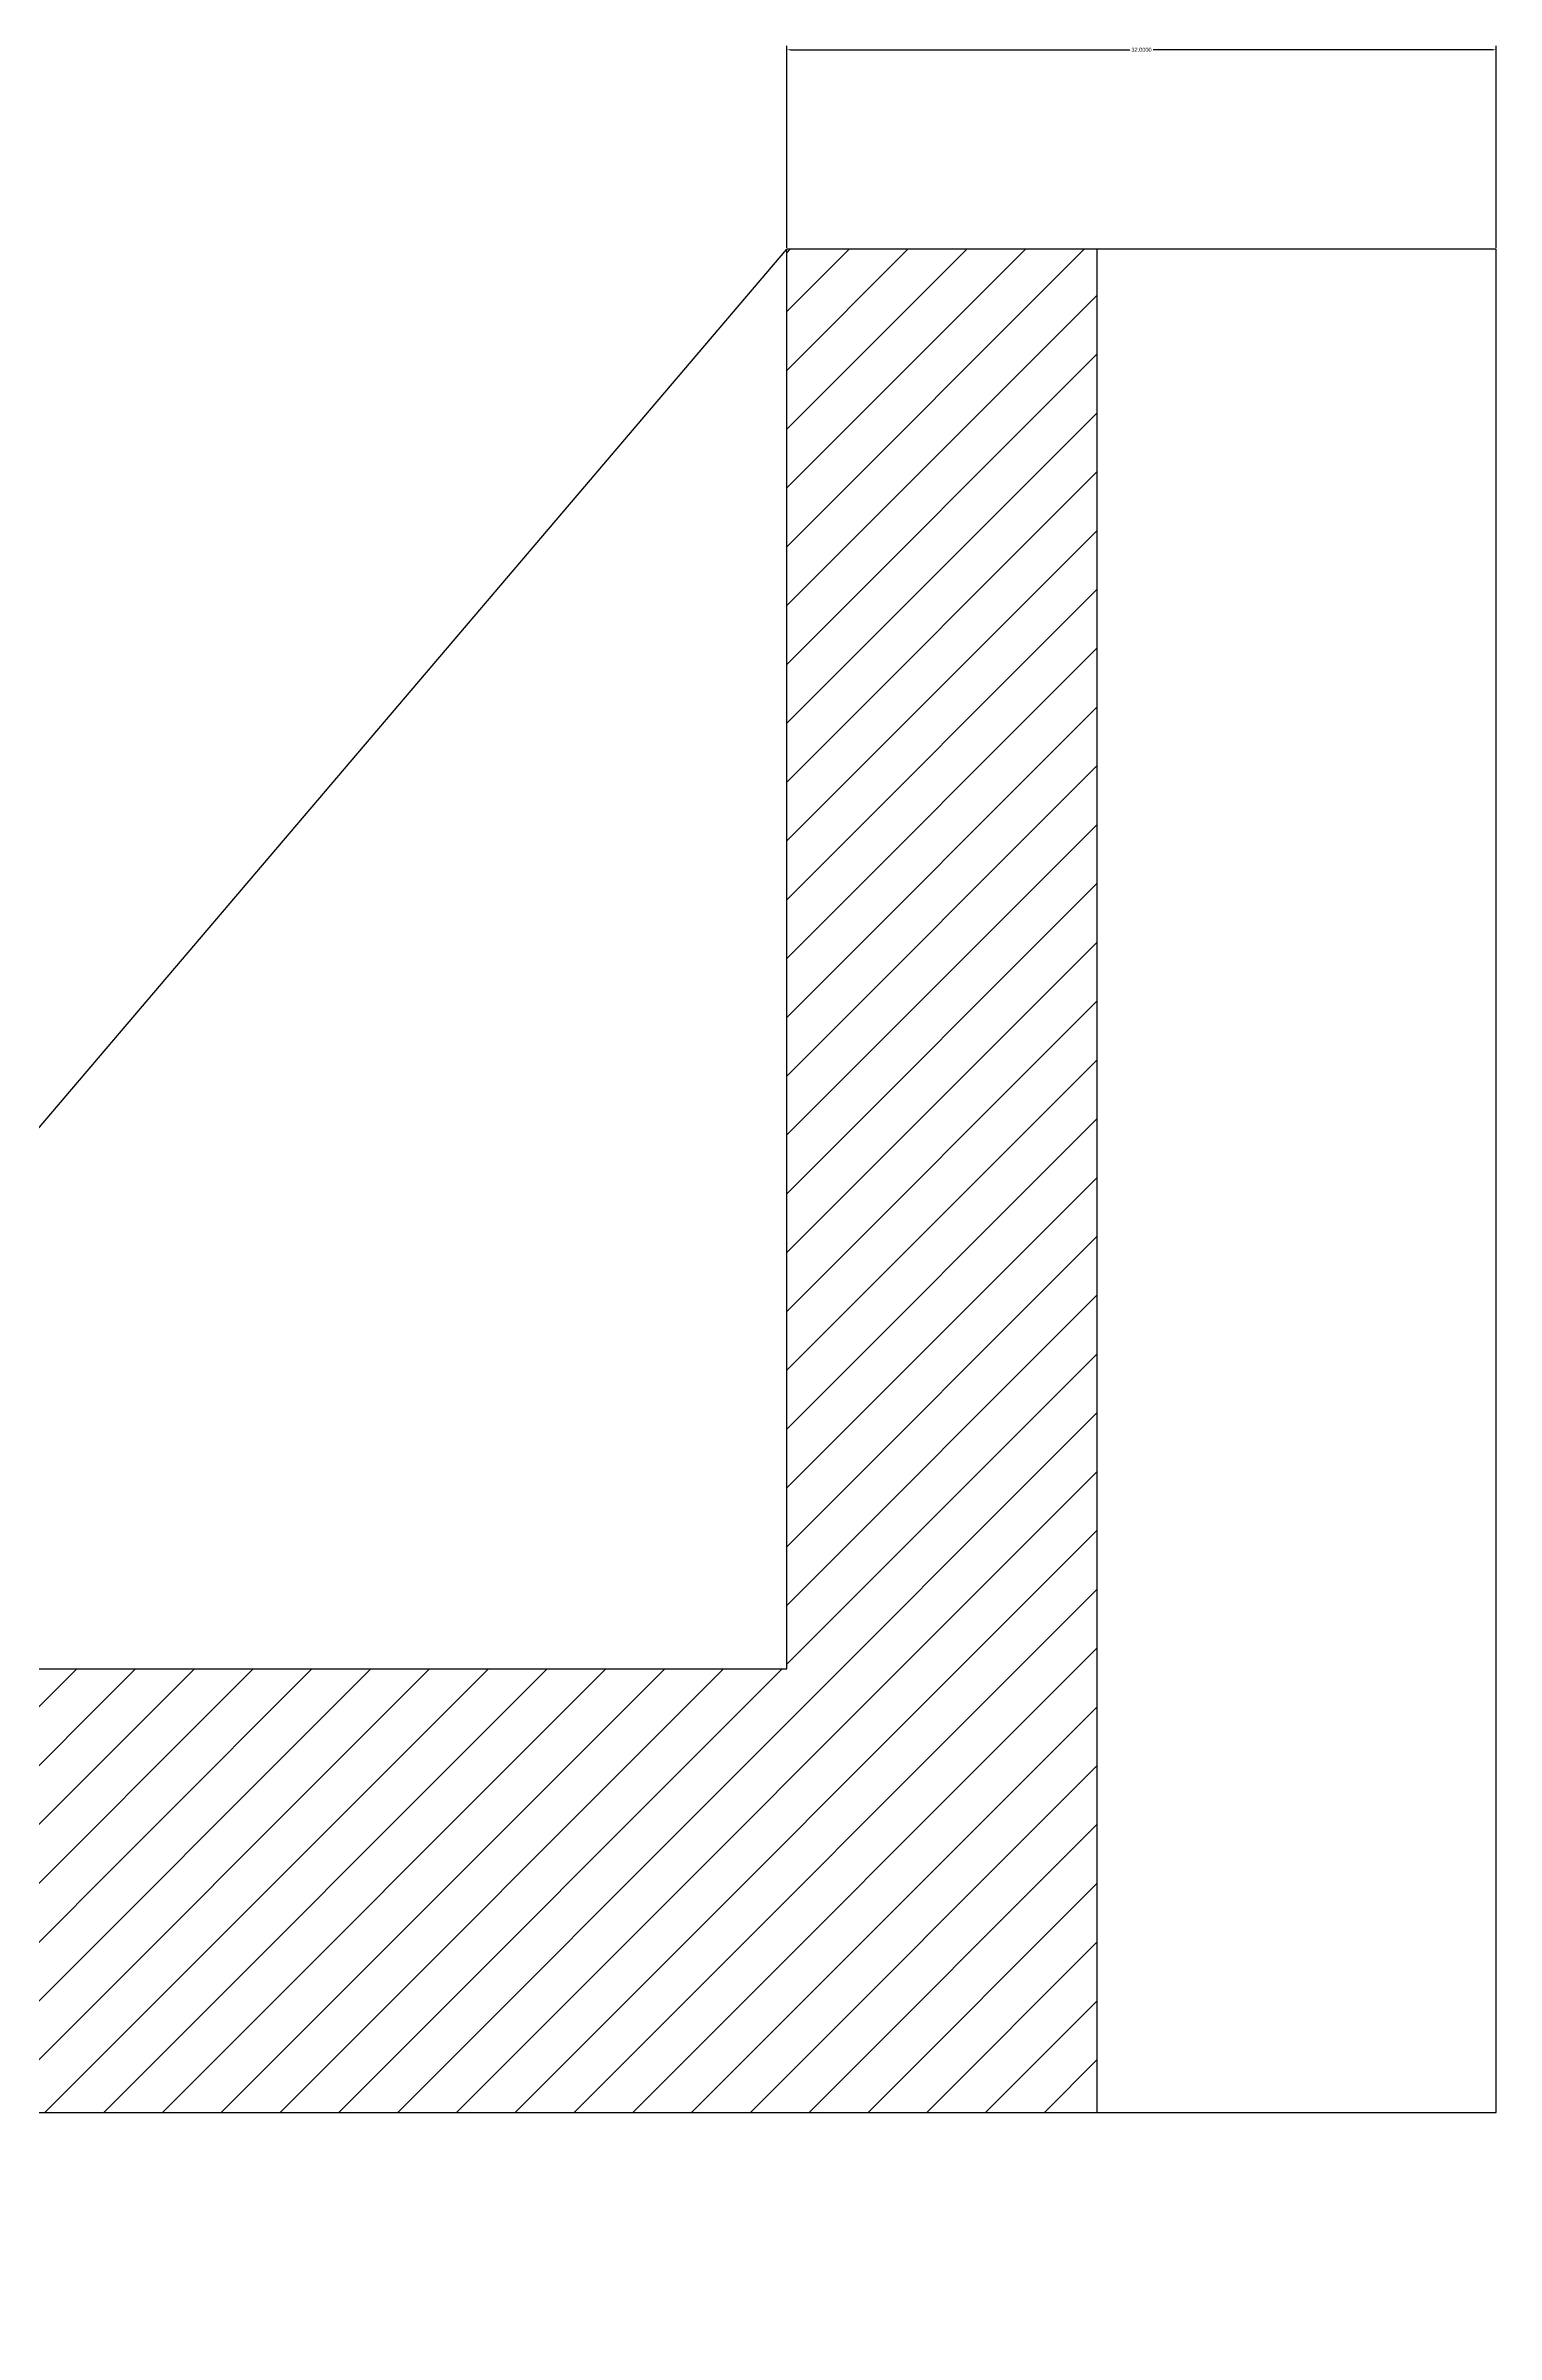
# Model space of a CAD drawing. Header units: millimetres. Extents: x -141 to 183, y -135 to 116.
# Drawn here: x -75.4 to -10, y 10 to 113.2 of the extents above; entities that cross this region are included whole.
import ezdxf

# ---------------------------------------------------------------- set-up
doc = ezdxf.new("R2010")
doc.units = ezdxf.units.MM
doc.header["$MEASUREMENT"] = 0
doc.linetypes.add('CENTER', pattern=[2, 1.25, -0.25, 0.25, -0.25])
doc.styles.get("Standard").update_dxf_attribs({"font": 'arial.ttf'})
doc.dimstyles.get("Standard").update_dxf_attribs({"dimtxt": 0.18, "dimasz": 0.18, "dimexe": 0.18, "dimexo": 0.0625, "dimgap": 0.09, "dimtad": 0, "dimtih": 1, "dimtoh": 1, "dimdec": 4, "dimzin": 0, "dimdsep": 46, "dimtxsty": 'Standard', "dimcen": 0.09, "dimadec": 0, "dimazin": 0, "dimtfac": 1, "dimtdec": 4, "dimtofl": 0, "dimtmove": 0, "dimatfit": 3, "dimfxl": 1, "dimtolj": 1, "dimtzin": 0, "dimarcsym": 0})

# ---------------------------------------------------------------- blocks, each defined once
blk = doc.blocks.new('*D11')
at = {"color": 0, "lineweight": -2, "transparency": 16777216}
for p, q in [((-42, 104.06), (-42, 113.17)), ((-41.82, 112.99), (-26.53, 112.99)), ((-10.18, 112.99), (-25.47, 112.99)), ((-10, 104.06), (-10, 113.17))]:
    blk.add_line(p, q, dxfattribs=at)
at = {"color": 0, "transparency": 16777216}
for points in [[(-41.82, 113.02), (-41.82, 112.96), (-42, 112.99)], [(-10.18, 113.02), (-10.18, 112.96), (-10, 112.99)]]:
    blk.add_solid(points, dxfattribs=at)
at = {"layer": 'Defpoints', "color": 0, "transparency": 16777216}
for p in [(-42, 112.99), (-42, 104), (-10, 104)]:
    blk.add_point(p, dxfattribs=at)
at = {"color": 0, "transparency": 16777216, "insert": (-26, 112.99), "char_height": 0.18, "attachment_point": 5}
blk.add_mtext('\\A1;32.0000', dxfattribs=at)

msp = doc.modelspace()

# ---------------------------------------------------------------- hatches: boundary and pattern name
at = {"linetype": 'CENTER'}
h = msp.add_hatch(dxfattribs=at)
h.set_pattern_fill('ANSI31', color=256, scale=15)
h.paths.add_polyline_path([(-28, 104), (-42, 104), (-42, 40), (-88, 40), (-88, 50), (-99, 50), (-99, 10), (-88, 10), (-88, 20), (-28, 20), (-28, 40)])
h.paths.add_polyline_path([(-121, 40), (-120.90736, 50), (-132, 50), (-132, 10), (-120.90736, 10), (-120.90736, 20), (-121, 20)])

# ---------------------------------------------------------------- linework, layer by layer
for p, q in [((-88, 50), (-42, 104)), ((-10, 104), (-42, 104)), ((-42, 40), (-42, 104)), ((-28, 40), (-28, 104)), ((-10, 20), (-10, 104)), ((-88, 40), (-42, 40)), ((-28, 20), (-28, 40)), ((-88, 20), (-10, 20))]:
    msp.add_line(p, q)
at = {"color": 1}
msp.add_line((-10, 20), (-10, 104), dxfattribs=at)

# ---------------------------------------------------------------- dimensions: what is measured, and where the dimension line sits
at = {"color": 32, "true_color": 0xcd6928}
dim = msp.add_linear_dim(base=(-42, 112.99075), p1=(-10, 104), p2=(-42, 104), dimstyle='Standard', dxfattribs=at)
dim.commit()
dim.dimension.update_dxf_attribs({"geometry": '*D11', "text_midpoint": (-26, 112.99075)})

doc.saveas('drawing.dxf')
